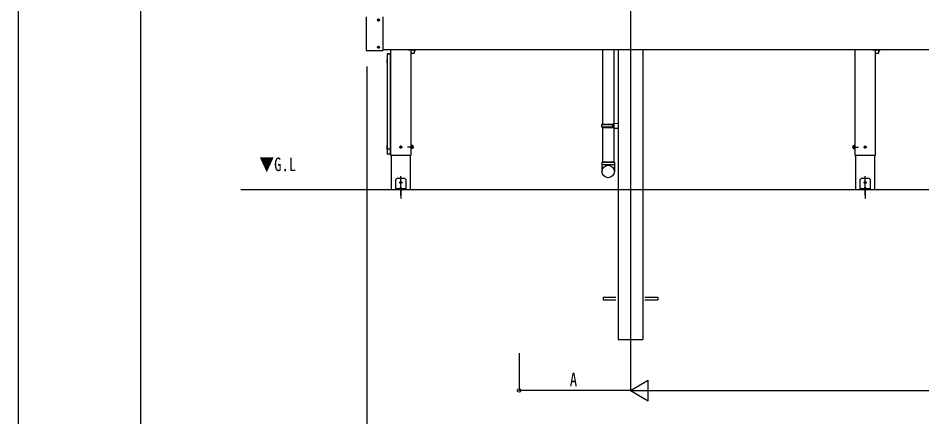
# Model space of a CAD drawing. Units: millimetres, scale not verified. Extents: x -6308 to 6308, y -4455 to 4455.
# Drawn here: x -6308 to -2996, y -2403 to -941 of the extents above; entities that cross this region are included whole.
import ezdxf
from ezdxf.enums import TextEntityAlignment as Align

# ---------------------------------------------------------------- set-up
doc = ezdxf.new("R2010")
doc.units = ezdxf.units.MM
doc.header["$LTSCALE"] = 30
for name, color, linetype in [('0-1_USER1', 3, 'Continuous'), ('0-2_YKK_12', 2, 'Continuous'), ('0-3_YKK_13', 4, 'Continuous'), ('0-4_YKK_A1', 4, 'Continuous'), ('0-5_YKK_D', 6, 'Continuous'), ('0-6_YKK_ZWAK', 7, 'Continuous'), ('0-7_YSS_K', 3, 'Continuous')]:
    doc.layers.add(name, color=color, linetype=linetype)
doc.styles.add('ＭＳ ゴシック', font='')
doc.styles.get('ＭＳ ゴシック').set_extended_font_data('MS Gothic')

msp = doc.modelspace()

# ---------------------------------------------------------------- linework, layer by layer
at = {"layer": '0-2_YKK_12'}
for p, q in [((-4064.35, 1074.87), (-4064.35, -2218.7)), ((363.15, -1057.7), (-4971.85, -1057.7)), ((-4867.85, -1443.7), (-4867.85, -1057.7)), ((-3166.85, -1443.7), (-3166.85, -1057.7)), ((-4954.85, -1073.3), (-4954.85, -1073.1)), ((-4954.85, -1073.36), (-4954.85, -1439.01)), ((-4943.85, -1072.43), (-4953.85, -1072.43)), ((-4942.85, -1073.3), (-4942.85, -1073.1)), ((-4942.85, -1439.01), (-4942.85, -1073.36)), ((-4954.85, -1439.01), (-4954.85, -1439.14)), ((-4954.85, -1439.18), (-4954.85, -1439.14)), ((-4942.85, -1439.14), (-4942.85, -1439.01)), ((-4942.85, -1439.18), (-4942.85, -1439.14)), ((-4940.6, -1443.7), (-4940.6, -1568.7)), ((-3239.6, -1443.7), (-3239.6, -1568.7)), ((-4905.35, -1590.85), (-4905.35, -1520.06)), ((-3204.35, -1590.85), (-3204.35, -1520.06))]:
    msp.add_line(p, q, dxfattribs=at)
for points in [[(-4942.85, -1057.7), (-4942.85, -1443.7), (-4867.85, -1443.7)], [(-3241.85, -1057.7), (-3241.85, -1443.7), (-3166.85, -1443.7)], [(-4954.85, -1073.36), (-4954.83, -1073.18), (-4954.78, -1073), (-4954.69, -1072.84), (-4954.56, -1072.7), (-4954.41, -1072.58), (-4954.24, -1072.5), (-4954.05, -1072.45), (-4953.85, -1072.43)], [(-4943.85, -1072.43), (-4943.68, -1072.44), (-4943.51, -1072.48), (-4943.35, -1072.55), (-4943.21, -1072.65), (-4943.09, -1072.76), (-4942.99, -1072.89), (-4942.91, -1073.04), (-4942.87, -1073.2), (-4942.85, -1073.36)], [(-4940.6, -1568.7), (-4870.1, -1568.7), (-4870.1, -1443.7)], [(-3239.6, -1568.7), (-3169.1, -1568.7), (-3169.1, -1443.7)]]:
    msp.add_lwpolyline(points, dxfattribs=at)
at = {"layer": '0-3_YKK_13'}
for p, q in [((-5031.85, -936.7), (-5031.85, -1059.1)), ((-4991, -947.9), (-4982.7, -947.9)), ((-4988.9, -947.55), (-4988.9, -948.25)), ((-4988.9, -947.55), (-4987.7, -947.55)), ((-4988.9, -948.25), (-4987.7, -948.25)), ((-4987.2, -945.85), (-4986.5, -945.85)), ((-4987.2, -945.85), (-4987.2, -947.05)), ((-4987.2, -948.75), (-4987.2, -949.95)), ((-4987.2, -949.95), (-4986.5, -949.95)), ((-4986.85, -952.05), (-4986.85, -943.75)), ((-4986.5, -945.85), (-4986.5, -947.05)), ((-4986.5, -948.75), (-4986.5, -949.95)), ((-4986, -947.55), (-4984.8, -947.55)), ((-4986, -948.25), (-4984.8, -948.25)), ((-4984.8, -947.55), (-4984.8, -948.25)), ((-4971.85, -936.7), (-4971.85, -1059.1)), ((-4991, -1047.9), (-4982.7, -1047.9)), ((-4988.9, -1047.55), (-4988.9, -1048.25)), ((-4988.9, -1047.55), (-4987.7, -1047.55)), ((-4988.9, -1048.25), (-4987.7, -1048.25)), ((-4987.2, -1045.85), (-4986.5, -1045.85)), ((-4987.2, -1045.85), (-4987.2, -1047.05)), ((-4987.2, -1048.75), (-4987.2, -1049.95)), ((-4987.2, -1049.95), (-4986.5, -1049.95)), ((-4986.85, -1052.05), (-4986.85, -1043.75)), ((-4986.5, -1045.85), (-4986.5, -1047.05)), ((-4986.5, -1048.75), (-4986.5, -1049.95)), ((-4986, -1047.55), (-4984.8, -1047.55)), ((-4986, -1048.25), (-4984.8, -1048.25)), ((-4984.8, -1047.55), (-4984.8, -1048.25)), ((-4850.27, -1058.7), (-4878.89, -1058.7)), ((-4868.2, -1057.7), (-4868.2, -1067.9)), ((-4855.5, -1067.9), (-4855.5, -1057.7)), ((-4166.55, -1057.7), (-4166.55, -1329.46)), ((-4124.55, -1057.7), (-4124.55, -1326.9)), ((-3149.27, -1058.7), (-3177.89, -1058.7)), ((-3167.2, -1057.7), (-3167.2, -1067.9)), ((-3154.5, -1067.9), (-3154.5, -1057.7)), ((-5030.85, -1060.1), (-4972.85, -1060.1)), ((-4955.57, -1092.2), (-4954.85, -1092.2)), ((-4954.85, -1105.2), (-4954.85, -1092.2)), ((-4953.85, -1072.1), (-4943.85, -1072.1)), ((-4867.2, -1068.9), (-4856.5, -1068.9)), ((-4855.5, -1065.2), (-4855.14, -1065.2)), ((-3166.2, -1068.9), (-3155.5, -1068.9)), ((-3154.5, -1065.2), (-3154.14, -1065.2)), ((-4954.85, -1105.2), (-4955.57, -1105.2)), ((-4168.55, -1331.46), (-4167.55, -1329.46)), ((-4168.55, -1331.46), (-4124.55, -1331.46)), ((-4168.55, -1339.46), (-4168.55, -1331.46)), ((-4168.55, -1339.46), (-4124.55, -1339.46)), ((-4168.55, -1339.46), (-4167.55, -1341.46)), ((-4167.55, -1329.46), (-4124.55, -1329.46)), ((-4167.55, -1341.46), (-4124.55, -1341.46)), ((-4166.55, -1341.46), (-4166.55, -1468.7)), ((-4129.03, -1339.46), (-4129.46, -1341.46)), ((-4126.55, -1326.96), (-4109.55, -1326.46)), ((-4126.55, -1328.96), (-4126.55, -1326.96)), ((-4126.55, -1328.96), (-4124.55, -1328.96)), ((-4126.55, -1341.96), (-4124.55, -1341.96)), ((-4126.55, -1343.96), (-4126.55, -1341.96)), ((-4126.55, -1343.96), (-4109.55, -1344.46)), ((-4124.55, -1328.96), (-4124.55, -1341.96)), ((-4124.55, -1344.02), (-4124.55, -1468.7)), ((-4109.55, -1326.46), (-4109.55, -1344.46)), ((-4955.57, -1407.2), (-4954.85, -1407.2)), ((-4954.85, -1420.2), (-4955.57, -1420.2)), ((-4954.85, -1420.2), (-4954.85, -1407.2)), ((-4943.85, -1421.19), (-4953.85, -1421.19)), ((-4911.1, -1413.7), (-4899.6, -1413.7)), ((-4905.35, -1419.45), (-4905.35, -1407.95)), ((-4904.12, -1414.11), (-4903.3, -1414.11)), ((-4857.35, -1413.7), (-4880.77, -1413.7)), ((-4865.05, -1413.51), (-4866.28, -1413.51)), ((-4866.25, -1408), (-4865.05, -1408)), ((-4865.05, -1419.4), (-4866.25, -1419.4)), ((-4865.05, -1413.89), (-4866.22, -1413.89)), ((-4865.05, -1407.92), (-4865.05, -1419.47)), ((-4861.49, -1407.92), (-4865.05, -1407.92)), ((-4861.49, -1410.81), (-4865.05, -1410.81)), ((-4861.49, -1416.58), (-4865.05, -1416.58)), ((-4861.49, -1419.47), (-4865.05, -1419.47)), ((-4861.05, -1408.7), (-4861.49, -1407.92)), ((-4861.05, -1418.7), (-4861.49, -1419.47)), ((-4861.05, -1408.7), (-4861.05, -1418.7)), ((-3252.35, -1413.7), (-3228.94, -1413.7)), ((-3248.66, -1408.7), (-3248.22, -1407.92)), ((-3248.66, -1408.7), (-3248.66, -1418.7)), ((-3248.66, -1418.7), (-3248.22, -1419.47)), ((-3248.22, -1407.92), (-3244.66, -1407.92)), ((-3248.22, -1410.81), (-3244.66, -1410.81)), ((-3248.22, -1416.58), (-3244.66, -1416.58)), ((-3248.22, -1419.47), (-3244.66, -1419.47)), ((-3244.66, -1407.92), (-3244.66, -1419.47)), ((-3243.46, -1408), (-3244.66, -1408)), ((-3244.66, -1413.51), (-3243.43, -1413.51)), ((-3244.66, -1413.89), (-3243.49, -1413.89)), ((-3244.66, -1419.4), (-3243.46, -1419.4)), ((-3210.1, -1413.7), (-3198.6, -1413.7)), ((-3204.35, -1419.45), (-3204.35, -1407.95)), ((-3203.12, -1414.11), (-3202.3, -1414.11)), ((-4943.85, -1440.18), (-4953.85, -1440.18)), ((-4168.55, -1468.7), (-4122.55, -1468.7)), ((-4168.55, -1468.7), (-4168.55, -1503.35)), ((-4122.55, -1478.7), (-4168.55, -1478.7)), ((-4122.55, -1468.7), (-4122.55, -1503.35)), ((-4920.35, -1528.7), (-4925.35, -1533.7)), ((-4925.35, -1533.7), (-4925.35, -1568.7)), ((-4890.35, -1528.7), (-4920.35, -1528.7)), ((-4911.1, -1543.7), (-4899.6, -1543.7)), ((-4905.35, -1549.45), (-4905.35, -1537.95)), ((-4904.12, -1544.11), (-4903.3, -1544.11)), ((-4890.35, -1528.7), (-4885.35, -1533.7)), ((-3219.35, -1528.7), (-3224.35, -1533.7)), ((-3224.35, -1533.7), (-3224.35, -1568.7)), ((-3189.35, -1528.7), (-3219.35, -1528.7)), ((-3210.1, -1543.7), (-3198.6, -1543.7)), ((-3204.35, -1549.45), (-3204.35, -1537.95)), ((-3203.12, -1544.11), (-3202.3, -1544.11)), ((-3189.35, -1528.7), (-3184.35, -1533.7)), ((-4885.35, -1566.2), (-4925.35, -1566.2)), ((-4909.35, -1565.27), (-4909.35, -1565.7)), ((-4909.35, -1565.7), (-4901.35, -1565.7)), ((-4908.85, -1566.2), (-4901.85, -1566.2)), ((-4907.19, -1566.7), (-4907.69, -1566.2)), ((-4905.35, -1561.2), (-4905.35, -1573.8)), ((-4905.35, -1562.22), (-4905.35, -1602.29)), ((-4903.01, -1566.2), (-4903.51, -1566.7)), ((-4901.35, -1565.27), (-4901.35, -1565.7)), ((-3184.35, -1566.2), (-3224.35, -1566.2)), ((-3208.35, -1565.27), (-3208.35, -1565.7)), ((-3208.35, -1565.7), (-3200.35, -1565.7)), ((-3207.85, -1566.2), (-3200.85, -1566.2)), ((-3206.19, -1566.7), (-3206.69, -1566.2)), ((-3204.35, -1561.2), (-3204.35, -1573.8)), ((-3204.35, -1562.22), (-3204.35, -1602.29)), ((-3202.01, -1566.2), (-3202.51, -1566.7)), ((-3200.35, -1565.27), (-3200.35, -1565.7)), ((-4164.35, -1964.2), (-4164.35, -1973.2)), ((-4164.35, -1964.2), (-4117.35, -1964.2)), ((-4164.35, -1973.2), (-4117.35, -1973.2)), ((-4011.35, -1964.2), (-3964.35, -1964.2)), ((-4011.35, -1973.2), (-3964.35, -1973.2)), ((-3964.35, -1964.2), (-3964.35, -1973.2))]:
    msp.add_line(p, q, dxfattribs=at)
for points in [[(-4129.03, -1339.46), (-4129.03, -1331.46), (-4129.46, -1329.46)], [(-4954.85, -1422.12), (-4954.83, -1421.94), (-4954.78, -1421.77), (-4954.69, -1421.6), (-4954.56, -1421.46), (-4954.41, -1421.35), (-4954.24, -1421.26), (-4954.05, -1421.21), (-4953.85, -1421.19)], [(-4943.85, -1421.19), (-4943.66, -1421.21), (-4943.47, -1421.26), (-4943.3, -1421.35), (-4943.15, -1421.46), (-4943.02, -1421.6), (-4942.93, -1421.77), (-4942.87, -1421.94), (-4942.85, -1422.12)], [(-4906.58, -1413.29), (-4907.4, -1413.29), (-4907.4, -1414.11), (-4906.58, -1414.11)], [(-4904.94, -1412.47), (-4904.94, -1411.65), (-4905.76, -1411.65), (-4905.76, -1412.47)], [(-4905.76, -1414.93), (-4905.76, -1415.75), (-4904.94, -1415.75), (-4904.94, -1414.93)], [(-4903.3, -1414.11), (-4903.3, -1413.29), (-4904.12, -1413.29)], [(-3205.58, -1413.29), (-3206.4, -1413.29), (-3206.4, -1414.11), (-3205.58, -1414.11)], [(-3203.94, -1412.47), (-3203.94, -1411.65), (-3204.76, -1411.65), (-3204.76, -1412.47)], [(-3204.76, -1414.93), (-3204.76, -1415.75), (-3203.94, -1415.75), (-3203.94, -1414.93)], [(-3202.3, -1414.11), (-3202.3, -1413.29), (-3203.12, -1413.29)], [(-4925.35, -1568.7), (-4885.35, -1568.7), (-4885.35, -1533.7)], [(-4906.58, -1543.29), (-4907.4, -1543.29), (-4907.4, -1544.11), (-4906.58, -1544.11)], [(-4904.94, -1542.47), (-4904.94, -1541.65), (-4905.76, -1541.65), (-4905.76, -1542.47)], [(-4905.76, -1544.93), (-4905.76, -1545.75), (-4904.94, -1545.75), (-4904.94, -1544.93)], [(-4903.3, -1544.11), (-4903.3, -1543.29), (-4904.12, -1543.29)], [(-3224.35, -1568.7), (-3184.35, -1568.7), (-3184.35, -1533.7)], [(-3205.58, -1543.29), (-3206.4, -1543.29), (-3206.4, -1544.11), (-3205.58, -1544.11)], [(-3203.94, -1542.47), (-3203.94, -1541.65), (-3204.76, -1541.65), (-3204.76, -1542.47)], [(-3204.76, -1544.93), (-3204.76, -1545.75), (-3203.94, -1545.75), (-3203.94, -1544.93)], [(-3202.3, -1544.11), (-3202.3, -1543.29), (-3203.12, -1543.29)]]:
    msp.add_lwpolyline(points, dxfattribs=at)
for points in [[(-4867.85, -1419.95), (-4867.85, -1407.45), (-4866.25, -1407.45), (-4866.25, -1419.95)], [(-3241.85, -1419.95), (-3241.85, -1407.45), (-3243.45, -1407.45), (-3243.45, -1419.95)]]:
    msp.add_lwpolyline(points, close=True, dxfattribs=at)
for centre, radius in [((-4986.85, -947.9), 3.75), ((-4986.85, -947.9), 3.65), ((-4986.85, -1047.9), 3.75), ((-4986.85, -1047.9), 3.65), ((-4905.35, -1413.7), 3.75), ((-3204.35, -1413.7), 3.75), ((-4145.64, -1503.35), 22.91), ((-4905.35, -1543.7), 3.75), ((-3204.35, -1543.7), 3.75)]:
    msp.add_circle(centre, radius, dxfattribs=at)
for centre, radius, start, end in [((-4987.7, -947.05), 0.5, 270, 0), ((-4987.7, -948.75), 0.5, 0, 90), ((-4986, -947.05), 0.5, 180, 270), ((-4986, -948.75), 0.5, 90, 180), ((-5030.85, -1059.1), 1, 180, 270), ((-4987.7, -1047.05), 0.5, 270, 0), ((-4987.7, -1048.75), 0.5, 0, 90), ((-4986, -1047.05), 0.5, 180, 270), ((-4986, -1048.75), 0.5, 90, 180), ((-4972.85, -1059.1), 1, 270, 0), ((-4874.05, -1058.7), 20, 341.03443, 2.86596), ((-3173.05, -1058.7), 20, 341.03443, 2.86596), ((-4936.65, -1098.7), 20, 161.03443, 198.96557), ((-4953.85, -1073.1), 1, 90, 180), ((-4943.85, -1073.1), 1, 0, 90), ((-4867.2, -1067.9), 1, 180, 270), ((-4856.5, -1067.9), 1, 270, 360), ((-3166.2, -1067.9), 1, 180, 270), ((-3155.5, -1067.9), 1, 270, 360), ((-4936.65, -1413.7), 20, 161.03443, 198.96557), ((-4906.58, -1412.47), 0.82, 270, 0), ((-4906.58, -1414.93), 0.82, 0, 90), ((-4904.12, -1412.47), 0.82, 180, 270), ((-4904.12, -1414.93), 0.82, 90, 180), ((-4863.6, -1409.37), 2.56, 325.61708, 34.38292), ((-4870.6, -1413.7), 9.55, 342.41276, 17.58724), ((-4863.6, -1418.03), 2.56, 325.61708, 34.38292), ((-3246.11, -1409.37), 2.56, 145.61708, 214.38292), ((-3246.11, -1418.03), 2.56, 145.61708, 214.38292), ((-3239.11, -1413.7), 9.55, 162.41276, 197.58724), ((-3205.58, -1412.47), 0.82, 270, 0), ((-3205.58, -1414.93), 0.82, 0, 90), ((-3203.12, -1412.47), 0.82, 180, 270), ((-3203.12, -1414.93), 0.82, 90, 180), ((-4953.85, -1439.18), 1, 180, 270), ((-4943.85, -1439.18), 1, 270, 0), ((-4906.58, -1542.47), 0.82, 270, 0), ((-4906.58, -1544.93), 0.82, 0, 90), ((-4904.12, -1542.47), 0.82, 180, 270), ((-4904.12, -1544.93), 0.82, 90, 180), ((-3205.58, -1542.47), 0.82, 270, 0), ((-3205.58, -1544.93), 0.82, 0, 90), ((-3203.12, -1542.47), 0.82, 180, 270), ((-3203.12, -1544.93), 0.82, 90, 180), ((-4908.35, -1565.27), 1, 126.03188, 180), ((-4908.85, -1565.7), 0.5, 180, 270), ((-4905.35, -1569.4), 6.1, 53.96812, 126.03188), ((-4901.85, -1565.7), 0.5, 270, 0), ((-4902.35, -1565.27), 1, 0, 53.96812), ((-3207.35, -1565.27), 1, 126.03188, 180), ((-3207.85, -1565.7), 0.5, 180, 270), ((-3204.35, -1569.4), 6.1, 53.96812, 126.03188), ((-3200.85, -1565.7), 0.5, 270, 0), ((-3201.35, -1565.27), 1, 0, 53.96812)]:
    msp.add_arc(centre, radius, start, end, dxfattribs=at)
at = {"layer": '0-4_YKK_A1'}
for p, q in [((-4109.55, -1057.7), (-4109.55, -2118.7)), ((-4019.15, -1057.7), (-4019.15, -2118.7)), ((-4124.55, -1468.7), (-4166.55, -1468.7)), ((-4109.55, -2118.7), (-4019.15, -2118.7))]:
    msp.add_line(p, q, dxfattribs=at)
at = {"layer": '0-5_YKK_D'}
for p, q in [((-5029.85, -1117.7), (-5029.85, -2494.7)), ((-4472.35, -2168.7), (-4472.35, -2307.2)), ((-4064.35, -2168.7), (-4064.35, -2307.2)), ((-4064.35, -2168.7), (-4064.35, -2307.2)), ((-4064.35, -2306.2), (-3999.4, -2268.7)), ((-3999.4, -2343.7), (-3999.4, -2268.7)), ((-4064.35, -2306.2), (-4472.35, -2306.2)), ((-4064.35, -2306.2), (-3999.4, -2343.7)), ((-4064.35, -2306.2), (-3934.45, -2306.2)), ((-3989.35, -2306.2), (-619.35, -2306.2))]:
    msp.add_line(p, q, dxfattribs=at)
msp.add_circle((-4472.35, -2306.2), 6.38, dxfattribs=at)
at = {"layer": '0-6_YKK_ZWAK'}
msp.add_line((-5857.47, -3787.5), (-5857.47, 4162.5), dxfattribs=at)
msp.add_lwpolyline([(-6307.5, -4455), (6307.5, -4455), (6307.5, 4455), (-6307.5, 4455)], close=True, dxfattribs=at)
at = {"layer": '0-7_YSS_K'}
msp.add_line((-5491.22, -1568.7), (3897.19, -1568.7), dxfattribs=at)

# ---------------------------------------------------------------- texts
at = {"layer": '0-1_USER1', "style": 'ＭＳ ゴシック', "width": 0.8}
msp.add_text('▼G.L', height=49.49, dxfattribs=at).set_placement((-5423.47, -1516.71), align=Align.BOTTOM_LEFT)
at = {"layer": '0-5_YKK_D', "style": 'ＭＳ ゴシック', "width": 0.8}
msp.add_text('A', height=49.49, dxfattribs=at).set_placement((-4286.35, -2305.4), align=Align.BOTTOM_LEFT)

doc.saveas('drawing.dxf')
